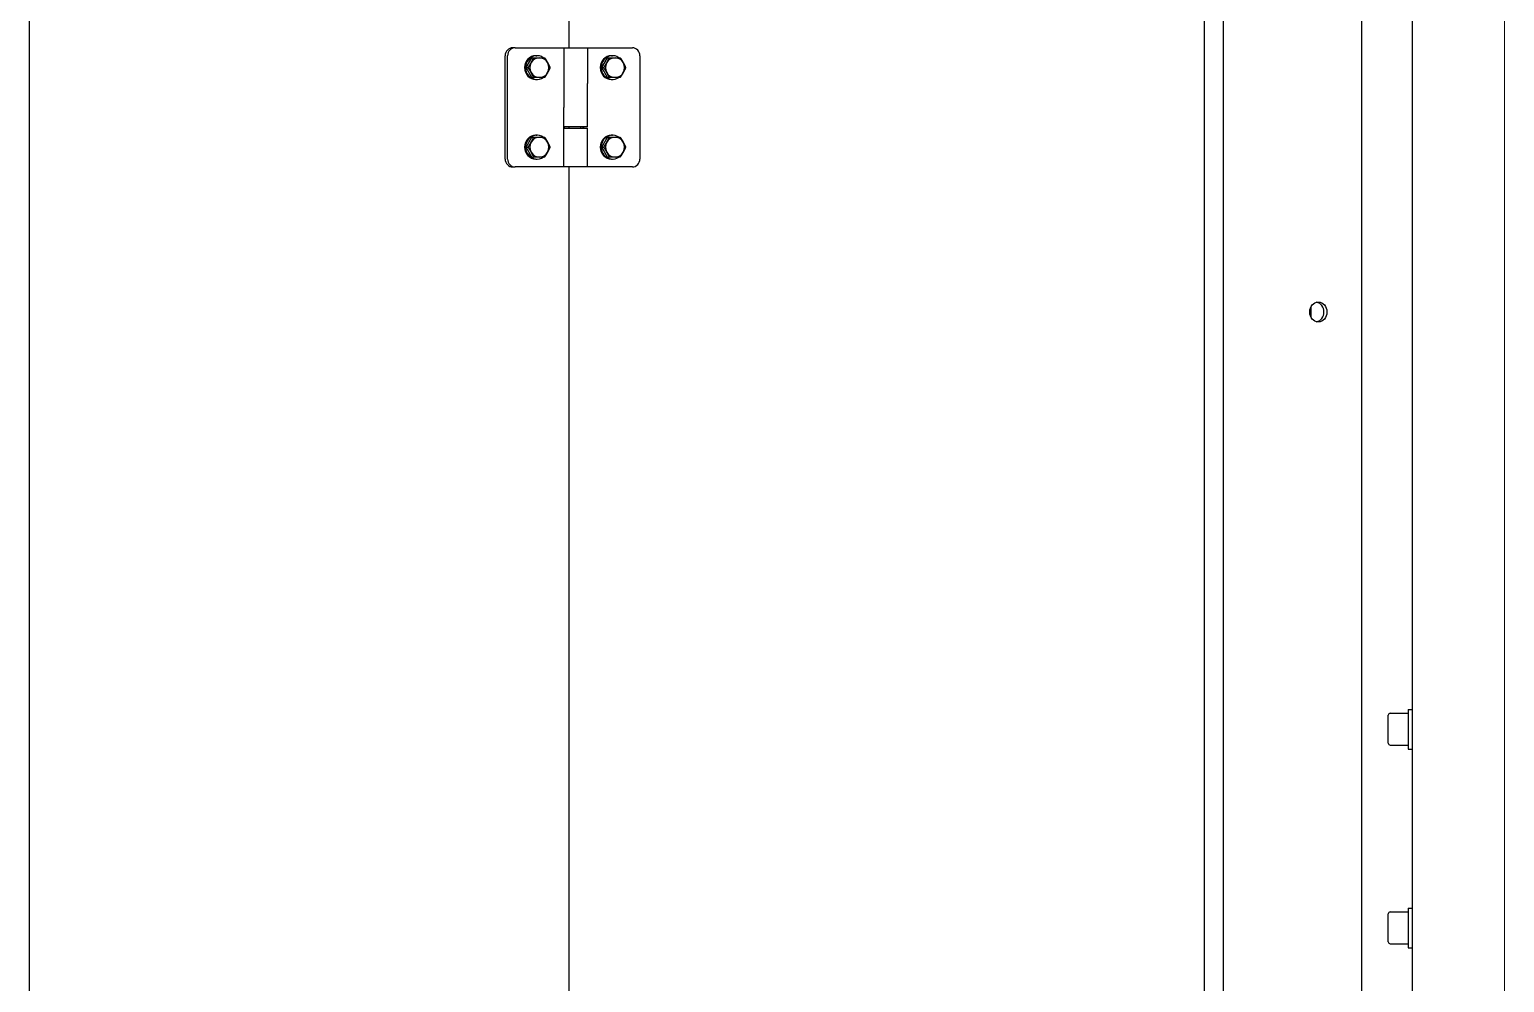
# Model space of a CAD drawing. Extents: x -3873 to 164127, y 7129 to 96529.
# Drawn here: x 53611 to 54353, y 45672 to 46152 of the extents above; entities that cross this region are included whole.
import ezdxf

# ---------------------------------------------------------------- set-up
doc = ezdxf.new("R2010")
doc.units = 0
doc.layers.add('KROMEKA', color=1, linetype='CONTINUOUS')
doc.layers.add('LAYOUT Kromeka', color=1, linetype='CONTINUOUS', lineweight=5)

# ---------------------------------------------------------------- blocks, each defined once
blk = doc.blocks.new('KD21-ara_yolma-64')
at = {"layer": 'KROMEKA', "color": 0}
for p, q in [((2287.5, 742), (4212, 742)), ((4063.5, 498.93), (4063.5, 497.69)), ((4063.5, 473.28), (4063.5, 497.69)), ((4067.5, 502.73), (4105.5, 502.73)), ((4067.5, 501.5), (4093.5, 501.5)), ((4093.5, 501.5), (4119.5, 501.5)), ((4105.5, 502.73), (4119.5, 502.73)), ((4123.5, 497.69), (4123.5, 498.93)), ((4123.5, 497.69), (4123.5, 473.28)), ((4068.5, 489.33), (4073.5, 492.07)), ((4073.5, 492.07), (4073.5, 491.13)), ((4073.5, 492.07), (4078.5, 489.33)), ((4108.5, 489.33), (4113.5, 492.07)), ((4113.5, 492.07), (4113.5, 491.13)), ((4113.5, 492.07), (4118.5, 489.33)), ((4067.5, 487.23), (4067.5, 486.74)), ((4068.5, 489.33), (4068.5, 488.39)), ((4078.5, 489.33), (4078.5, 488.39)), ((4079.5, 487.23), (4079.5, 486.74)), ((4107.5, 487.23), (4107.5, 486.74)), ((4108.5, 489.33), (4108.5, 488.39)), ((4118.5, 489.33), (4118.5, 488.39)), ((4119.5, 487.23), (4119.5, 486.74)), ((3955.5, 470.72), (2436, 470.72)), ((4063.5, 470.72), (3955.5, 470.72)), ((4063.5, 461.28), (4063.5, 473.28)), ((4063.5, 473.28), (4083, 473.28)), ((4083, 473.28), (4083, 461.28)), ((4083, 473.15), (4083.75, 473.15)), ((4083.75, 473.06), (4083, 473.06)), ((4083.75, 470.72), (4083, 470.72)), ((4083.75, 461.28), (4083.75, 473.28)), ((4083.75, 473.28), (4093.5, 473.28)), ((4123.5, 473.28), (4093.5, 473.28)), ((4123.5, 473.28), (4123.5, 461.28)), ((4210.11, 470.72), (4123.5, 470.72)), ((4063.5, 438.73), (4063.5, 461.28)), ((4063.5, 461.28), (4083, 461.28)), ((4083, 464.69), (4083.75, 464.69)), ((4083, 463.55), (4083.75, 463.55)), ((4083.75, 463.27), (4083, 463.27)), ((4083.75, 461.28), (4105.5, 461.28)), ((4123.5, 461.28), (4105.5, 461.28)), ((4123.5, 461.28), (4123.5, 438.73)), ((4068.5, 451.29), (4073.5, 454.03)), ((4073.5, 454.03), (4073.5, 453.09)), ((4073.5, 454.03), (4078.5, 451.29)), ((4108.5, 451.29), (4113.5, 454.03)), ((4113.5, 454.03), (4113.5, 453.09)), ((4113.5, 454.03), (4118.5, 451.29)), ((4067.5, 449.19), (4067.5, 448.7)), ((4068.5, 451.29), (4068.5, 450.34)), ((4078.5, 451.29), (4078.5, 450.34)), ((4079.5, 449.19), (4079.5, 448.7)), ((4107.5, 449.19), (4107.5, 448.7)), ((4108.5, 451.29), (4108.5, 450.34)), ((4118.5, 451.29), (4118.5, 450.34)), ((4119.5, 449.19), (4119.5, 448.7)), ((4093.5, 434.92), (4067.5, 434.92)), ((4119.5, 434.92), (4093.5, 434.92)), ((3955.5, 151), (3296.5, 151)), ((4093.5, 151), (3955.5, 151)), ((4267.5, 151), (4093.5, 151)), ((3196, 141.28), (3955.5, 141.28)), ((3955.5, 141.28), (4093.5, 141.28)), ((4093.5, 141.28), (4273.5, 141.28)), ((3992.91, 97.45), (3988.09, 97.45)), ((4105.5, 72), (3196, 72)), ((4010.25, 72), (3967.5, 72)), ((4093.5, 72), (4050.75, 72)), ((4273.5, 72), (4105.5, 72)), ((3672.5, 57.5), (3672.5, 48.5)), ((3673.5, 58.5), (3687.5, 58.5)), ((3688.5, 57.5), (3688.5, 48.5)), ((3772.5, 57.5), (3772.5, 48.5)), ((3773.5, 58.5), (3787.5, 58.5)), ((3788.5, 57.5), (3788.5, 48.5)), ((3955.5, 46.5), (3183, 46.5)), ((3690.5, 48.5), (3670.5, 48.5)), ((3670.5, 48.5), (3670.5, 46.5)), ((3690.5, 48.5), (3690.5, 46.5)), ((3790.5, 48.5), (3770.5, 48.5)), ((3770.5, 48.5), (3770.5, 46.5)), ((3790.5, 48.5), (3790.5, 46.5)), ((4273.5, 46.5), (3955.5, 46.5))]:
    blk.add_line(p, q, dxfattribs=at)
for centre, start, end in [((3673.5, 57.5), 90, 180), ((3687.5, 57.5), 0, 90), ((3773.5, 57.5), 90, 180), ((3787.5, 57.5), 0, 90)]:
    blk.add_arc(centre, 1, start, end, dxfattribs=at)
for centre, major_axis, ratio, start_param, end_param in [((4067.5, 498.93), (-4, 0), 0.951057, 4.712389, 6.283185), ((4067.5, 497.69), (-4, 0), 0.951057, 4.712389, 6.283185), ((4119.5, 498.93), (4, 0), 0.951057, 0, 1.570796), ((4119.5, 497.69), (4, 0), 0.951057, 0, 1.570796), ((4073.5, 486.74), (-6, 0), 0.951057, 2.555907, 6.868871), ((4073.5, 487.23), (-6, 0), 0.951057, 3.141593, 6.283185), ((4073.5, 485.5), (-5, 0), 0.951057, 4.18879, 5.235988), ((4113.5, 486.74), (-6, 0), 0.951057, 2.555907, 6.868871), ((4113.5, 487.23), (-6, 0), 0.951057, 3.141593, 6.283185), ((4113.5, 485.5), (-5, 0), 0.951057, 4.18879, 5.235988), ((4073.5, 485.5), (-5, 0), 0.951057, 5.235988, 6.283185), ((4073.5, 485.5), (-5, 0), 0.951057, 0, 1.047198), ((4073.5, 485.5), (5, 0), 0.951057, 0, 1.047198), ((4073.5, 485.5), (5, 0), 0.951057, 5.235988, 6.283185), ((4113.5, 485.5), (-5, 0), 0.951057, 5.235988, 6.283185), ((4113.5, 485.5), (-5, 0), 0.951057, 0, 1.047198), ((4113.5, 485.5), (5, 0), 0.951057, 0, 1.047198), ((4113.5, 485.5), (5, 0), 0.951057, 5.235988, 6.283185), ((4073.5, 485.5), (5, 0), 0.951057, 4.18879, 5.235988), ((4113.5, 485.5), (5, 0), 0.951057, 4.18879, 5.235988), ((4073.5, 448.7), (-6, 0), 0.951057, 2.555907, 6.868871), ((4073.5, 449.19), (-6, 0), 0.951057, 3.141593, 6.283185), ((4113.5, 448.7), (-6, 0), 0.951057, 2.555907, 6.868871), ((4113.5, 449.19), (-6, 0), 0.951057, 3.141593, 6.283185), ((4073.5, 447.46), (-5, 0), 0.951057, 5.235988, 6.283185), ((4073.5, 447.46), (-5, 0), 0.951057, 0, 1.047198), ((4073.5, 447.46), (-5, 0), 0.951057, 4.18879, 5.235988), ((4073.5, 447.46), (5, 0), 0.951057, 0, 1.047198), ((4073.5, 447.46), (5, 0), 0.951057, 5.235988, 6.283185), ((4113.5, 447.46), (-5, 0), 0.951057, 5.235988, 6.283185), ((4113.5, 447.46), (-5, 0), 0.951057, 0, 1.047198), ((4113.5, 447.46), (-5, 0), 0.951057, 4.18879, 5.235988), ((4113.5, 447.46), (5, 0), 0.951057, 0, 1.047198), ((4113.5, 447.46), (5, 0), 0.951057, 5.235988, 6.283185), ((4067.5, 438.73), (-4, 0), 0.951057, 0, 1.570796), ((4073.5, 447.46), (5, 0), 0.951057, 4.18879, 5.235988), ((4113.5, 447.46), (5, 0), 0.951057, 4.18879, 5.235988), ((4119.5, 438.73), (4, 0), 0.951057, 4.712389, 6.283185), ((3990.5, 95.15), (-5, 0), 0.866025, 0.174083, 2.96751)]:
    blk.add_ellipse(centre, major_axis=major_axis, ratio=ratio, start_param=start_param, end_param=end_param, dxfattribs=at)
blk.add_ellipse((3990.5, 93.65), major_axis=(-5, 0), ratio=0.866025, dxfattribs=at)
for points in [[(4071, 489.62), (4072.16, 490.26), (4073.5, 491.13)], [(4073.5, 491.13), (4074.84, 490.26), (4076, 489.62)], [(4111, 489.62), (4112.16, 490.26), (4113.5, 491.13)], [(4113.5, 491.13), (4114.84, 490.26), (4116, 489.62)], [(4068.5, 488.39), (4069.84, 488.98), (4071, 489.62)], [(4068.5, 485.5), (4068.5, 486.78), (4068.5, 488.39)], [(4068.5, 482.89), (4068.5, 484.23), (4068.5, 485.5)], [(4071, 481.38), (4069.84, 482.02), (4068.5, 482.89)], [(4076, 489.62), (4077.16, 488.98), (4078.5, 488.39)], [(4078.5, 482.89), (4077.16, 482.02), (4076, 481.38)], [(4078.5, 488.39), (4078.5, 486.78), (4078.5, 485.5)], [(4078.5, 485.5), (4078.5, 484.23), (4078.5, 482.89)], [(4108.5, 488.39), (4109.84, 488.98), (4111, 489.62)], [(4108.5, 485.5), (4108.5, 486.78), (4108.5, 488.39)], [(4108.5, 482.89), (4108.5, 484.23), (4108.5, 485.5)], [(4111, 481.38), (4109.84, 482.02), (4108.5, 482.89)], [(4116, 489.62), (4117.16, 488.98), (4118.5, 488.39)], [(4118.5, 482.89), (4117.16, 482.02), (4116, 481.38)], [(4118.5, 488.39), (4118.5, 486.78), (4118.5, 485.5)], [(4118.5, 485.5), (4118.5, 484.23), (4118.5, 482.89)], [(4073.5, 480.15), (4072.16, 480.75), (4071, 481.38)], [(4076, 481.38), (4074.84, 480.75), (4073.5, 480.15)], [(4113.5, 480.15), (4112.16, 480.75), (4111, 481.38)], [(4116, 481.38), (4114.84, 480.75), (4113.5, 480.15)], [(4071, 451.58), (4072.16, 452.21), (4073.5, 453.09)], [(4073.5, 453.09), (4074.84, 452.21), (4076, 451.58)], [(4111, 451.58), (4112.16, 452.21), (4113.5, 453.09)], [(4113.5, 453.09), (4114.84, 452.21), (4116, 451.58)], [(4068.5, 450.34), (4069.84, 450.94), (4071, 451.58)], [(4068.5, 447.46), (4068.5, 448.73), (4068.5, 450.34)], [(4068.5, 444.85), (4068.5, 446.19), (4068.5, 447.46)], [(4076, 451.58), (4077.16, 450.94), (4078.5, 450.34)], [(4078.5, 450.34), (4078.5, 448.73), (4078.5, 447.46)], [(4078.5, 447.46), (4078.5, 446.19), (4078.5, 444.85)], [(4108.5, 450.34), (4109.84, 450.94), (4111, 451.58)], [(4108.5, 447.46), (4108.5, 448.73), (4108.5, 450.34)], [(4108.5, 444.85), (4108.5, 446.19), (4108.5, 447.46)], [(4116, 451.58), (4117.16, 450.94), (4118.5, 450.34)], [(4118.5, 450.34), (4118.5, 448.73), (4118.5, 447.46)], [(4118.5, 447.46), (4118.5, 446.19), (4118.5, 444.85)], [(4071, 443.34), (4069.84, 443.98), (4068.5, 444.85)], [(4073.5, 442.11), (4072.16, 442.7), (4071, 443.34)], [(4076, 443.34), (4074.84, 442.7), (4073.5, 442.11)], [(4078.5, 444.85), (4077.16, 443.98), (4076, 443.34)], [(4111, 443.34), (4109.84, 443.98), (4108.5, 444.85)], [(4113.5, 442.11), (4112.16, 442.7), (4111, 443.34)], [(4116, 443.34), (4114.84, 442.7), (4113.5, 442.11)], [(4118.5, 444.85), (4117.16, 443.98), (4116, 443.34)]]:
    blk.add_rational_spline(points, [1, 1.0379548493, 1], degree=2, dxfattribs=at)

msp = doc.modelspace()

# ---------------------------------------------------------------- linework, layer by layer
at = {"layer": 'LAYOUT Kromeka', "ltscale": 20}
msp.add_line((54353.46, 41869.55), (54353.46, 63607.05), dxfattribs=at)

# ---------------------------------------------------------------- block references
at = {"layer": 'LAYOUT Kromeka', "ltscale": 20, "rotation": 89.99999999999999}
msp.add_blockref('KD21-ara_yolma-64', (54353.46, 42019.41), dxfattribs=at)

doc.saveas('drawing.dxf')
